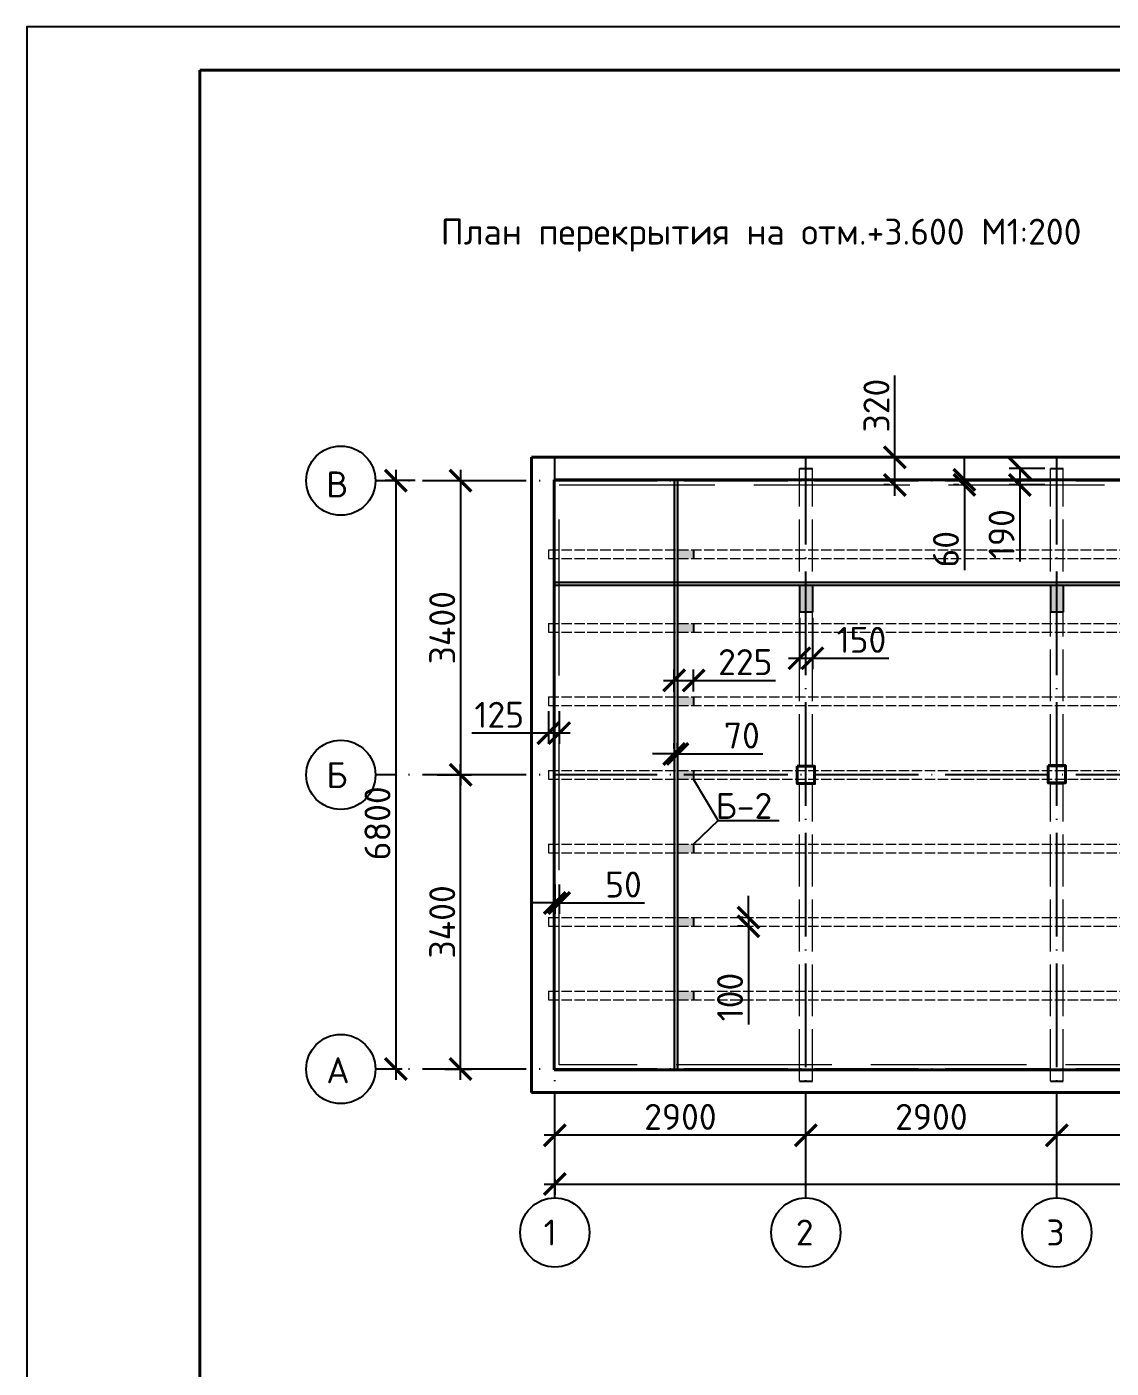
# Model space of a CAD drawing. Header units: millimetres. Extents: x -258556 to -95372, y 16759 to 83599.
# Drawn here: x -126718.6 to -126593.4, y 41983 to 42138.1 of the extents above; entities that cross this region are included whole.
import ezdxf

# ---------------------------------------------------------------- set-up
doc = ezdxf.new("R2010")
doc.units = ezdxf.units.MM
doc.header["$LTSCALE"] = 0.5
doc.linetypes.add('ACAD_ISO02W100', pattern=[15, 12, -3])
doc.linetypes.add('ACAD_ISO04W100', pattern=[30, 24, -3, 0, -3])
doc.layers.add('Балка', color=7, linetype='ACAD_ISO02W100', lineweight=15)
doc.layers.add('Толстый', color=7, linetype='Continuous', lineweight=40)
doc.layers.add('оси', color=7, linetype='ACAD_ISO04W100')
doc.layers.add('Тонкий', color=7, linetype='Continuous')
doc.styles.add('Наклонный3.5', font='isocpeur.ttf', dxfattribs={"height": 3})
doc.dimstyles.new('СТРОИТЕЛЬНЫЙ', dxfattribs={"dimtxt": 3.5, "dimasz": 2.5, "dimexe": 1.25, "dimexo": 0.625, "dimtad": 1, "dimdec": 0, "dimlfac": 100, "dimdsep": 46, "dimtxsty": 'Наклонный3.5', "dimblk1": 'ARCHTICK', "dimblk2": 'ARCHTICK', "dimsah": 1, "dimcen": 0, "dimdle": 1.25, "dimadec": 0, "dimazin": 0, "dimtfac": 0.75, "dimtdec": 0, "dimtmove": 0, "dimatfit": 3, "dimldrblk": 'ARCHTICK', "dimfxl": 1, "dimtolj": 1, "dimtzin": 0, "dimarcsym": 0})

# ---------------------------------------------------------------- blocks, each defined once
blk = doc.blocks.new('_ArchTick')
at = {"color": 0, "linetype": 'ByBlock', "const_width": 0.15}
blk.add_lwpolyline([(-0.5, -0.5), (0.5, 0.5)], dxfattribs=at)
blk = doc.blocks.new('*D764')
at = {"layer": 'Defpoints', "color": 0, "transparency": 16777216}
for p in [(-126603.9, 42087.02), (-126600.38, 42087.02), (-126600.38, 42085.12)]:
    blk.add_point(p, dxfattribs=at)
at = {"layer": 'Тонкий', "color": 0, "lineweight": -2, "transparency": 16777216}
for p, q in [((-126601.01, 42087.02), (-126605.15, 42087.02)), ((-126603.9, 42087.02), (-126603.9, 42083.87)), ((-126601.01, 42085.12), (-126605.15, 42085.12)), ((-126603.9, 42085.12), (-126603.9, 42076.27))]:
    blk.add_line(p, q, dxfattribs=at)
at = {"layer": 'Тонкий', "color": 0, "lineweight": -2, "transparency": 16777216, "xscale": 2.5, "yscale": 2.5, "zscale": 2.5}
for p, rotation in [((-126603.9, 42087.02), 90), ((-126603.9, 42085.12), 270)]:
    blk.add_blockref('_ArchTick', p, dxfattribs=dict(at, rotation=rotation))
at = {"layer": 'Тонкий', "color": 0, "transparency": 16777216, "insert": (-126606.02, 42079.44), "char_height": 3, "attachment_point": 5, "rotation": 90, "style": 'Наклонный3.5'}
blk.add_mtext('\\A1;190', dxfattribs=at)
blk = doc.blocks.new('*D765')
at = {"layer": 'Defpoints', "color": 0, "transparency": 16777216}
for p in [(-126610.32, 42085.72), (-126610.32, 42085.12), (-126610.32, 42085.12)]:
    blk.add_point(p, dxfattribs=at)
at = {"layer": 'Тонкий', "color": 0, "lineweight": -2, "transparency": 16777216}
for p, q in [((-126610.32, 42085.72), (-126610.32, 42088.22)), ((-126610.95, 42085.72), (-126611.57, 42085.72)), ((-126610.95, 42085.12), (-126611.57, 42085.12)), ((-126610.32, 42085.72), (-126610.32, 42085.12)), ((-126610.32, 42085.12), (-126610.32, 42075.27))]:
    blk.add_line(p, q, dxfattribs=at)
at = {"layer": 'Тонкий', "color": 0, "lineweight": -2, "transparency": 16777216, "xscale": 2.5, "yscale": 2.5, "zscale": 2.5}
for p, rotation in [((-126610.32, 42085.72), 270), ((-126610.32, 42085.12), 90)]:
    blk.add_blockref('_ArchTick', p, dxfattribs=dict(at, rotation=rotation))
at = {"layer": 'Тонкий', "color": 0, "transparency": 16777216, "insert": (-126612.45, 42077.69), "char_height": 3, "attachment_point": 5, "rotation": 90, "style": 'Наклонный3.5'}
blk.add_mtext('\\A1;60', dxfattribs=at)
blk = doc.blocks.new('*D766')
at = {"layer": 'Defpoints', "color": 0, "transparency": 16777216}
for p in [(-126618.36, 42088.32), (-126618.36, 42088.32), (-126618.36, 42085.12)]:
    blk.add_point(p, dxfattribs=at)
at = {"layer": 'Тонкий', "color": 0, "lineweight": -2, "transparency": 16777216}
for p, q in [((-126618.36, 42088.32), (-126618.36, 42097.77)), ((-126618.98, 42088.32), (-126619.61, 42088.32)), ((-126618.36, 42083.87), (-126618.36, 42088.32)), ((-126618.98, 42085.12), (-126619.61, 42085.12))]:
    blk.add_line(p, q, dxfattribs=at)
at = {"layer": 'Тонкий', "color": 0, "lineweight": -2, "transparency": 16777216, "xscale": 2.5, "yscale": 2.5, "zscale": 2.5}
for p, rotation in [((-126618.36, 42088.32), 90), ((-126618.36, 42085.12), 270)]:
    blk.add_blockref('_ArchTick', p, dxfattribs=dict(at, rotation=rotation))
at = {"layer": 'Тонкий', "color": 0, "transparency": 16777216, "insert": (-126620.48, 42094.29), "char_height": 3, "attachment_point": 5, "rotation": 90, "style": 'Наклонный3.5'}
blk.add_mtext('\\A1;320', dxfattribs=at)
blk = doc.blocks.new('*D767')
at = {"layer": 'Defpoints', "color": 0, "transparency": 16777216}
for p in [(-126658.38, 42059.62), (-126657.13, 42059.62), (-126658.38, 42056.44)]:
    blk.add_point(p, dxfattribs=at)
at = {"layer": 'Тонкий', "color": 0, "lineweight": -2, "transparency": 16777216}
for p, q in [((-126658.38, 42058.99), (-126658.38, 42055.19)), ((-126657.13, 42058.99), (-126657.13, 42055.19)), ((-126658.38, 42056.44), (-126667.23, 42056.44)), ((-126655.88, 42056.44), (-126658.38, 42056.44))]:
    blk.add_line(p, q, dxfattribs=at)
at = {"layer": 'Тонкий', "color": 0, "lineweight": -2, "transparency": 16777216, "xscale": 2.5, "yscale": 2.5, "zscale": 2.5, "rotation": 180}
blk.add_blockref('_ArchTick', (-126658.38, 42056.44), dxfattribs=at)
at = {"layer": 'Тонкий', "color": 0, "lineweight": -2, "transparency": 16777216, "xscale": 2.5, "yscale": 2.5, "zscale": 2.5}
blk.add_blockref('_ArchTick', (-126657.13, 42056.44), dxfattribs=at)
at = {"layer": 'Тонкий', "color": 0, "transparency": 16777216, "insert": (-126664.06, 42058.56), "char_height": 3, "attachment_point": 5, "style": 'Наклонный3.5'}
blk.add_mtext('\\A1;125', dxfattribs=at)
blk = doc.blocks.new('*D768')
at = {"layer": 'Defpoints', "color": 0, "transparency": 16777216}
for p in [(-126657.63, 42039.57), (-126657.13, 42039.57), (-126657.13, 42036.81)]:
    blk.add_point(p, dxfattribs=at)
at = {"layer": 'Тонкий', "color": 0, "lineweight": -2, "transparency": 16777216}
for p, q in [((-126657.63, 42038.94), (-126657.63, 42035.56)), ((-126657.13, 42038.94), (-126657.13, 42035.56)), ((-126657.63, 42036.81), (-126660.13, 42036.81)), ((-126657.63, 42036.81), (-126657.13, 42036.81)), ((-126657.13, 42036.81), (-126647.28, 42036.81))]:
    blk.add_line(p, q, dxfattribs=at)
at = {"layer": 'Тонкий', "color": 0, "lineweight": -2, "transparency": 16777216, "xscale": 2.5, "yscale": 2.5, "zscale": 2.5}
blk.add_blockref('_ArchTick', (-126657.63, 42036.81), dxfattribs=at)
at = {"layer": 'Тонкий', "color": 0, "lineweight": -2, "transparency": 16777216, "xscale": 2.5, "yscale": 2.5, "zscale": 2.5, "rotation": 180}
blk.add_blockref('_ArchTick', (-126657.13, 42036.81), dxfattribs=at)
at = {"layer": 'Тонкий', "color": 0, "transparency": 16777216, "insert": (-126649.71, 42038.94), "char_height": 3, "attachment_point": 5, "style": 'Наклонный3.5'}
blk.add_mtext('\\A1;50', dxfattribs=at)
blk = doc.blocks.new('*D769')
at = {"layer": 'Defpoints', "color": 0, "transparency": 16777216}
for p in [(-126635.27, 42035.12), (-126635.27, 42034.12), (-126635.27, 42034.12)]:
    blk.add_point(p, dxfattribs=at)
at = {"layer": 'Тонкий', "color": 0, "lineweight": -2, "transparency": 16777216}
for p, q in [((-126635.27, 42035.12), (-126635.27, 42037.62)), ((-126635.89, 42035.12), (-126636.52, 42035.12)), ((-126635.89, 42034.12), (-126636.52, 42034.12)), ((-126635.27, 42035.12), (-126635.27, 42034.12)), ((-126635.27, 42034.12), (-126635.27, 42022.77))]:
    blk.add_line(p, q, dxfattribs=at)
at = {"layer": 'Тонкий', "color": 0, "lineweight": -2, "transparency": 16777216, "xscale": 2.5, "yscale": 2.5, "zscale": 2.5}
for p, rotation in [((-126635.27, 42035.12), 270), ((-126635.27, 42034.12), 90)]:
    blk.add_blockref('_ArchTick', p, dxfattribs=dict(at, rotation=rotation))
at = {"layer": 'Тонкий', "color": 0, "transparency": 16777216, "insert": (-126637.39, 42025.94), "char_height": 3, "attachment_point": 5, "rotation": 90, "style": 'Наклонный3.5'}
blk.add_mtext('\\A1;100', dxfattribs=at)
blk = doc.blocks.new('*D770')
at = {"layer": 'Defpoints', "color": 0, "transparency": 16777216}
for p in [(-126643.85, 42054.03), (-126643.45, 42054.03), (-126643.45, 42054.03)]:
    blk.add_point(p, dxfattribs=at)
at = {"layer": 'Тонкий', "color": 0, "lineweight": -2, "transparency": 16777216}
for p, q in [((-126643.85, 42054.03), (-126646.35, 42054.03)), ((-126643.85, 42054.66), (-126643.85, 42055.28)), ((-126643.85, 42054.03), (-126643.45, 42054.03)), ((-126643.45, 42054.66), (-126643.45, 42055.28)), ((-126643.45, 42054.03), (-126633.6, 42054.03))]:
    blk.add_line(p, q, dxfattribs=at)
at = {"layer": 'Тонкий', "color": 0, "lineweight": -2, "transparency": 16777216, "xscale": 2.5, "yscale": 2.5, "zscale": 2.5}
blk.add_blockref('_ArchTick', (-126643.85, 42054.03), dxfattribs=at)
at = {"layer": 'Тонкий', "color": 0, "lineweight": -2, "transparency": 16777216, "xscale": 2.5, "yscale": 2.5, "zscale": 2.5, "rotation": 180}
blk.add_blockref('_ArchTick', (-126643.45, 42054.03), dxfattribs=at)
at = {"layer": 'Тонкий', "color": 0, "transparency": 16777216, "insert": (-126636.03, 42056.16), "char_height": 3, "attachment_point": 5, "style": 'Наклонный3.5'}
blk.add_mtext('\\A1;70', dxfattribs=at)
blk = doc.blocks.new('*D773')
at = {"layer": 'Defpoints', "color": 0, "transparency": 16777216}
for p in [(-126629.38, 42070.4), (-126627.88, 42070.4), (-126627.88, 42065.09)]:
    blk.add_point(p, dxfattribs=at)
at = {"layer": 'Тонкий', "color": 0, "lineweight": -2, "transparency": 16777216}
for p, q in [((-126629.38, 42069.78), (-126629.38, 42063.84)), ((-126627.88, 42069.78), (-126627.88, 42063.84)), ((-126630.63, 42065.09), (-126627.88, 42065.09)), ((-126627.88, 42065.09), (-126619.03, 42065.09))]:
    blk.add_line(p, q, dxfattribs=at)
at = {"layer": 'Тонкий', "color": 0, "lineweight": -2, "transparency": 16777216, "xscale": 2.5, "yscale": 2.5, "zscale": 2.5, "rotation": 180}
blk.add_blockref('_ArchTick', (-126629.38, 42065.09), dxfattribs=at)
at = {"layer": 'Тонкий', "color": 0, "lineweight": -2, "transparency": 16777216, "xscale": 2.5, "yscale": 2.5, "zscale": 2.5}
blk.add_blockref('_ArchTick', (-126627.88, 42065.09), dxfattribs=at)
at = {"layer": 'Тонкий', "color": 0, "transparency": 16777216, "insert": (-126622.21, 42067.22), "char_height": 3, "attachment_point": 5, "style": 'Наклонный3.5'}
blk.add_mtext('\\A1;150', dxfattribs=at)
blk = doc.blocks.new('*D774')
at = {"layer": 'Defpoints', "color": 0, "transparency": 16777216}
for p in [(-126641.6, 42062.53), (-126643.85, 42060.62), (-126641.6, 42060.62)]:
    blk.add_point(p, dxfattribs=at)
at = {"layer": 'Тонкий', "color": 0, "lineweight": -2, "transparency": 16777216}
for p, q in [((-126643.85, 42061.24), (-126643.85, 42063.78)), ((-126641.6, 42061.24), (-126641.6, 42063.78)), ((-126645.1, 42062.53), (-126641.6, 42062.53)), ((-126641.6, 42062.53), (-126632.15, 42062.53))]:
    blk.add_line(p, q, dxfattribs=at)
at = {"layer": 'Тонкий', "color": 0, "lineweight": -2, "transparency": 16777216, "xscale": 2.5, "yscale": 2.5, "zscale": 2.5, "rotation": 180}
blk.add_blockref('_ArchTick', (-126643.85, 42062.53), dxfattribs=at)
at = {"layer": 'Тонкий', "color": 0, "lineweight": -2, "transparency": 16777216, "xscale": 2.5, "yscale": 2.5, "zscale": 2.5}
blk.add_blockref('_ArchTick', (-126641.6, 42062.53), dxfattribs=at)
at = {"layer": 'Тонкий', "color": 0, "transparency": 16777216, "insert": (-126635.63, 42064.65), "char_height": 3, "attachment_point": 5, "style": 'Наклонный3.5'}
blk.add_mtext('\\A1;225', dxfattribs=at)
blk = doc.blocks.new('*D751')
at = {"layer": 'Defpoints', "color": 0, "transparency": 16777216}
for p in [(-126671.86, 42085.62), (-126671.86, 42051.62), (-126668.53, 42051.62)]:
    blk.add_point(p, dxfattribs=at)
at = {"layer": 'Тонкий', "color": 0, "lineweight": -2, "transparency": 16777216}
for p, q in [((-126668.53, 42086.87), (-126668.53, 42050.37)), ((-126671.24, 42085.62), (-126667.28, 42085.62)), ((-126671.24, 42051.62), (-126667.28, 42051.62))]:
    blk.add_line(p, q, dxfattribs=at)
at = {"layer": 'Тонкий', "color": 0, "lineweight": -2, "transparency": 16777216, "xscale": 2.5, "yscale": 2.5, "zscale": 2.5}
for p, rotation in [((-126668.53, 42085.62), 90), ((-126668.53, 42051.62), 270)]:
    blk.add_blockref('_ArchTick', p, dxfattribs=dict(at, rotation=rotation))
at = {"layer": 'Тонкий', "color": 0, "transparency": 16777216, "insert": (-126670.65, 42068.62), "char_height": 3, "attachment_point": 5, "rotation": 90, "style": 'Наклонный3.5'}
blk.add_mtext('\\A1;3400', dxfattribs=at)
blk = doc.blocks.new('*D752')
at = {"layer": 'Defpoints', "color": 0, "transparency": 16777216}
for p in [(-126670.96, 42051.62), (-126668.53, 42051.62), (-126670.96, 42017.62)]:
    blk.add_point(p, dxfattribs=at)
at = {"layer": 'Тонкий', "color": 0, "lineweight": -2, "transparency": 16777216}
for p, q in [((-126668.53, 42016.37), (-126668.53, 42052.87)), ((-126670.34, 42051.62), (-126667.28, 42051.62)), ((-126670.34, 42017.62), (-126667.28, 42017.62))]:
    blk.add_line(p, q, dxfattribs=at)
at = {"layer": 'Тонкий', "color": 0, "lineweight": -2, "transparency": 16777216, "xscale": 2.5, "yscale": 2.5, "zscale": 2.5}
for p, rotation in [((-126668.53, 42051.62), 90), ((-126668.53, 42017.62), 270)]:
    blk.add_blockref('_ArchTick', p, dxfattribs=dict(at, rotation=rotation))
at = {"layer": 'Тонкий', "color": 0, "transparency": 16777216, "insert": (-126670.65, 42034.62), "char_height": 3, "attachment_point": 5, "rotation": 90, "style": 'Наклонный3.5'}
blk.add_mtext('\\A1;3400', dxfattribs=at)
blk = doc.blocks.new('*D753')
at = {"layer": 'Defpoints', "color": 0, "transparency": 16777216}
for p in [(-126673.17, 42085.62), (-126676.01, 42017.62), (-126674.67, 42017.62)]:
    blk.add_point(p, dxfattribs=at)
at = {"layer": 'Тонкий', "color": 0, "lineweight": -2, "transparency": 16777216}
for p, q in [((-126676.01, 42086.87), (-126676.01, 42016.37)), ((-126673.79, 42085.62), (-126677.26, 42085.62)), ((-126675.29, 42017.62), (-126677.26, 42017.62))]:
    blk.add_line(p, q, dxfattribs=at)
at = {"layer": 'Тонкий', "color": 0, "lineweight": -2, "transparency": 16777216, "xscale": 2.5, "yscale": 2.5, "zscale": 2.5}
for p, rotation in [((-126676.01, 42085.62), 90), ((-126676.01, 42017.62), 270)]:
    blk.add_blockref('_ArchTick', p, dxfattribs=dict(at, rotation=rotation))
at = {"layer": 'Тонкий', "color": 0, "transparency": 16777216, "insert": (-126678.13, 42046.02), "char_height": 3, "attachment_point": 5, "rotation": 90, "style": 'Наклонный3.5'}
blk.add_mtext('\\A1;6800', dxfattribs=at)
blk = doc.blocks.new('*D756')
at = {"layer": 'Defpoints', "color": 0, "transparency": 16777216}
for p in [(-126599.63, 42009.96), (-126599.63, 42009.96), (-126570.63, 42009.96)]:
    blk.add_point(p, dxfattribs=at)
at = {"layer": 'Тонкий', "color": 0, "lineweight": -2, "transparency": 16777216}
for p, q in [((-126599.63, 42010.59), (-126599.63, 42011.21)), ((-126570.63, 42010.59), (-126570.63, 42011.21)), ((-126569.38, 42009.96), (-126600.88, 42009.96))]:
    blk.add_line(p, q, dxfattribs=at)
at = {"layer": 'Тонкий', "color": 0, "lineweight": -2, "transparency": 16777216, "xscale": 2.5, "yscale": 2.5, "zscale": 2.5, "rotation": 180}
blk.add_blockref('_ArchTick', (-126599.63, 42009.96), dxfattribs=at)
at = {"layer": 'Тонкий', "color": 0, "lineweight": -2, "transparency": 16777216, "xscale": 2.5, "yscale": 2.5, "zscale": 2.5}
blk.add_blockref('_ArchTick', (-126570.63, 42009.96), dxfattribs=at)
at = {"layer": 'Тонкий', "color": 0, "transparency": 16777216, "insert": (-126585.13, 42012.09), "char_height": 3, "attachment_point": 5, "style": 'Наклонный3.5'}
blk.add_mtext('\\A1;2900', dxfattribs=at)
blk = doc.blocks.new('*D757')
at = {"layer": 'Defpoints', "color": 0, "transparency": 16777216}
for p in [(-126628.63, 42009.96), (-126628.63, 42009.96), (-126599.63, 42009.96)]:
    blk.add_point(p, dxfattribs=at)
at = {"layer": 'Тонкий', "color": 0, "lineweight": -2, "transparency": 16777216}
for p, q in [((-126628.63, 42010.59), (-126628.63, 42011.21)), ((-126599.63, 42010.59), (-126599.63, 42011.21)), ((-126598.38, 42009.96), (-126629.88, 42009.96))]:
    blk.add_line(p, q, dxfattribs=at)
at = {"layer": 'Тонкий', "color": 0, "lineweight": -2, "transparency": 16777216, "xscale": 2.5, "yscale": 2.5, "zscale": 2.5, "rotation": 180}
blk.add_blockref('_ArchTick', (-126628.63, 42009.96), dxfattribs=at)
at = {"layer": 'Тонкий', "color": 0, "lineweight": -2, "transparency": 16777216, "xscale": 2.5, "yscale": 2.5, "zscale": 2.5}
blk.add_blockref('_ArchTick', (-126599.63, 42009.96), dxfattribs=at)
at = {"layer": 'Тонкий', "color": 0, "transparency": 16777216, "insert": (-126614.13, 42012.09), "char_height": 3, "attachment_point": 5, "style": 'Наклонный3.5'}
blk.add_mtext('\\A1;2900', dxfattribs=at)
blk = doc.blocks.new('*D758')
at = {"layer": 'Defpoints', "color": 0, "transparency": 16777216}
for p in [(-126657.63, 42009.96), (-126657.63, 42009.96), (-126628.63, 42009.96)]:
    blk.add_point(p, dxfattribs=at)
at = {"layer": 'Тонкий', "color": 0, "lineweight": -2, "transparency": 16777216}
for p, q in [((-126657.63, 42010.59), (-126657.63, 42011.21)), ((-126628.63, 42010.59), (-126628.63, 42011.21)), ((-126627.38, 42009.96), (-126658.88, 42009.96))]:
    blk.add_line(p, q, dxfattribs=at)
at = {"layer": 'Тонкий', "color": 0, "lineweight": -2, "transparency": 16777216, "xscale": 2.5, "yscale": 2.5, "zscale": 2.5, "rotation": 180}
blk.add_blockref('_ArchTick', (-126657.63, 42009.96), dxfattribs=at)
at = {"layer": 'Тонкий', "color": 0, "lineweight": -2, "transparency": 16777216, "xscale": 2.5, "yscale": 2.5, "zscale": 2.5}
blk.add_blockref('_ArchTick', (-126628.63, 42009.96), dxfattribs=at)
at = {"layer": 'Тонкий', "color": 0, "transparency": 16777216, "insert": (-126643.13, 42012.09), "char_height": 3, "attachment_point": 5, "style": 'Наклонный3.5'}
blk.add_mtext('\\A1;2900', dxfattribs=at)
blk = doc.blocks.new('*D759')
at = {"layer": 'Defpoints', "color": 0, "transparency": 16777216}
for p in [(-126657.63, 42005.5), (-126512.63, 42004.33), (-126512.63, 42004.33)]:
    blk.add_point(p, dxfattribs=at)
at = {"layer": 'Тонкий', "color": 0, "lineweight": -2, "transparency": 16777216}
for p, q in [((-126658.88, 42004.33), (-126511.38, 42004.33)), ((-126657.63, 42004.88), (-126657.63, 42003.08)), ((-126512.63, 42004.95), (-126512.63, 42005.58))]:
    blk.add_line(p, q, dxfattribs=at)
at = {"layer": 'Тонкий', "color": 0, "lineweight": -2, "transparency": 16777216, "xscale": 2.5, "yscale": 2.5, "zscale": 2.5, "rotation": 180}
blk.add_blockref('_ArchTick', (-126657.63, 42004.33), dxfattribs=at)
at = {"layer": 'Тонкий', "color": 0, "lineweight": -2, "transparency": 16777216, "xscale": 2.5, "yscale": 2.5, "zscale": 2.5}
blk.add_blockref('_ArchTick', (-126512.63, 42004.33), dxfattribs=at)
at = {"layer": 'Тонкий', "color": 0, "transparency": 16777216, "insert": (-126585.13, 42006.45), "char_height": 3, "attachment_point": 5, "style": 'Наклонный3.5'}
blk.add_mtext('\\A1;14500', dxfattribs=at)

msp = doc.modelspace()

# ---------------------------------------------------------------- hatches: boundary and pattern name
at = {"layer": 'Тонкий', "true_color": 0x000000}
h = msp.add_hatch(color=18, dxfattribs=at)
h.dxf.hatch_style = 1
h.paths.add_polyline_path([(-126643.45296, 42085.11634), (-126643.85296, 42085.11634), (-126643.85296, 42077.61634), (-126643.45296, 42077.61634)])
h.paths.add_polyline_path([(-126643.45296, 42085.61634), (-126643.85296, 42085.61634), (-126643.85296, 42085.11634), (-126643.45296, 42085.11634)])
h.paths.add_polyline_path([(-126643.45296, 42085.71634), (-126643.85296, 42085.71634), (-126643.85296, 42085.61634), (-126643.45296, 42085.61634)])
h.paths.add_polyline_path([(-126643.45296, 42077.61634), (-126643.85296, 42077.61634), (-126643.85296, 42076.61634), (-126643.45296, 42076.61634)])
h.paths.add_polyline_path([(-126641.60296, 42077.61634), (-126643.45296, 42077.61634), (-126643.45296, 42076.61634), (-126641.60296, 42076.61634)])
h.paths.add_polyline_path([(-126643.45296, 42076.61634), (-126643.85296, 42076.61634), (-126643.85296, 42073.90266), (-126643.45296, 42073.90266)])
h.paths.add_polyline_path([(-126643.45296, 42073.55266), (-126643.85296, 42073.55266), (-126643.85296, 42069.11634), (-126643.45296, 42069.11634)])
h.paths.add_polyline_path([(-126643.45296, 42069.11634), (-126643.85296, 42069.11634), (-126643.85296, 42068.11634), (-126643.45296, 42068.11634)])
h.paths.add_polyline_path([(-126641.60296, 42069.11634), (-126643.45296, 42069.11634), (-126643.45296, 42068.11634), (-126641.60296, 42068.11634)])
h.paths.add_polyline_path([(-126643.45296, 42068.11634), (-126643.85296, 42068.11634), (-126643.85296, 42060.61634), (-126643.45296, 42060.61634)])
h.paths.add_polyline_path([(-126643.45296, 42060.61634), (-126643.85296, 42060.61634), (-126643.85296, 42059.61634), (-126643.45296, 42059.61634)])
h.paths.add_polyline_path([(-126641.60296, 42060.61634), (-126643.45296, 42060.61634), (-126643.45296, 42059.61634), (-126641.60296, 42059.61634)])
h.paths.add_polyline_path([(-126643.45296, 42059.61634), (-126643.85296, 42059.61634), (-126643.85296, 42052.11634), (-126643.45296, 42052.11634)])
h.paths.add_polyline_path([(-126643.45296, 42051.61634), (-126643.85296, 42051.61634), (-126643.85296, 42051.11634), (-126643.45296, 42051.11634)])
h.paths.add_polyline_path([(-126643.45296, 42052.11634), (-126643.85296, 42052.11634), (-126643.85296, 42051.61634), (-126643.45296, 42051.61634)])
h.paths.add_polyline_path([(-126641.60296, 42052.11634), (-126643.45296, 42052.11634), (-126643.45296, 42051.61634), (-126641.60296, 42051.61634)])
h.paths.add_polyline_path([(-126641.60296, 42051.61634), (-126643.45296, 42051.61634), (-126643.45296, 42051.11634), (-126641.60296, 42051.11634)])
h.paths.add_polyline_path([(-126643.45296, 42051.11634), (-126643.85296, 42051.11634), (-126643.85296, 42043.61634), (-126643.45296, 42043.61634)])
h.paths.add_polyline_path([(-126643.45296, 42043.61634), (-126643.85296, 42043.61634), (-126643.85296, 42042.61634), (-126643.45296, 42042.61634)])
h.paths.add_polyline_path([(-126641.60296, 42043.61634), (-126643.45296, 42043.61634), (-126643.45296, 42042.61634), (-126641.60296, 42042.61634)])
h.paths.add_polyline_path([(-126643.45296, 42042.61634), (-126643.85296, 42042.61634), (-126643.85296, 42035.11634), (-126643.45296, 42035.11634)])
h.paths.add_polyline_path([(-126643.45296, 42035.11634), (-126643.85296, 42035.11634), (-126643.85296, 42034.11634), (-126643.45296, 42034.11634)])
h.paths.add_polyline_path([(-126641.60296, 42035.11634), (-126643.45296, 42035.11634), (-126643.45296, 42034.11634), (-126641.60296, 42034.11634)])
h.paths.add_polyline_path([(-126643.45296, 42034.11634), (-126643.85296, 42034.11634), (-126643.85296, 42026.61634), (-126643.45296, 42026.61634)])
h.paths.add_polyline_path([(-126643.45296, 42026.61634), (-126643.85296, 42026.61634), (-126643.85296, 42025.61634), (-126643.45296, 42025.61634)])
h.paths.add_polyline_path([(-126641.60296, 42026.61634), (-126643.45296, 42026.61634), (-126643.45296, 42025.61634), (-126641.60296, 42025.61634)])
h.paths.add_polyline_path([(-126643.45296, 42025.61634), (-126643.85296, 42025.61634), (-126643.85296, 42018.11634), (-126643.45296, 42018.11634)])
h.paths.add_polyline_path([(-126643.45296, 42018.11634), (-126643.85296, 42018.11634), (-126643.85296, 42017.61634), (-126643.45296, 42017.61634)])
h.paths.add_polyline_path([(-126643.45296, 42017.61634), (-126643.85296, 42017.61634), (-126643.85296, 42017.51634), (-126643.45296, 42017.51634)])
h = msp.add_hatch(color=18, dxfattribs=at)
h.dxf.hatch_style = 1
h.paths.add_polyline_path([(-126629.38405, 42073.90266), (-126657.13405, 42073.90266), (-126657.13405, 42073.55266), (-126629.38405, 42073.55266)])
h.paths.add_polyline_path([(-126657.13405, 42073.90266), (-126657.63405, 42073.90266), (-126657.63405, 42073.55266), (-126657.13405, 42073.55266)])
h.paths.add_polyline_path([(-126657.63405, 42073.90266), (-126657.73405, 42073.90266), (-126657.73405, 42073.55266), (-126657.63405, 42073.55266)])
h.paths.add_polyline_path([(-126628.63405, 42073.90266), (-126629.38405, 42073.90266), (-126629.38405, 42073.55266), (-126628.63405, 42073.55266)])
h.paths.add_polyline_path([(-126627.88405, 42073.90266), (-126628.63405, 42073.90266), (-126628.63405, 42073.55266), (-126627.88405, 42073.55266)])
h.paths.add_polyline_path([(-126627.88405, 42073.55266), (-126628.63405, 42073.55266), (-126628.63405, 42070.40266), (-126627.88405, 42070.40266)])
h.paths.add_polyline_path([(-126628.63405, 42073.55266), (-126629.38405, 42073.55266), (-126629.38405, 42070.40266), (-126628.63405, 42070.40266)])
h.paths.add_polyline_path([(-126600.38405, 42073.90266), (-126627.88405, 42073.90266), (-126627.88405, 42073.55266), (-126600.38405, 42073.55266)])
h.paths.add_polyline_path([(-126598.88405, 42073.55266), (-126599.63405, 42073.55266), (-126599.63405, 42070.40266), (-126598.88405, 42070.40266)])
h.paths.add_polyline_path([(-126599.63405, 42073.55266), (-126600.38405, 42073.55266), (-126600.38405, 42070.40266), (-126599.63405, 42070.40266)])
h.paths.add_polyline_path([(-126599.63405, 42073.90266), (-126600.38405, 42073.90266), (-126600.38405, 42073.55266), (-126599.63405, 42073.55266)])
h.paths.add_polyline_path([(-126598.88405, 42073.90266), (-126599.63405, 42073.90266), (-126599.63405, 42073.55266), (-126598.88405, 42073.55266)])
h.paths.add_polyline_path([(-126570.63405, 42073.55266), (-126571.38405, 42073.55266), (-126571.38405, 42070.40266), (-126570.63405, 42070.40266)])
h.paths.add_polyline_path([(-126569.88405, 42073.55266), (-126570.63405, 42073.55266), (-126570.63405, 42070.40266), (-126569.88405, 42070.40266)])
h.paths.add_polyline_path([(-126569.88405, 42073.90266), (-126570.63405, 42073.90266), (-126570.63405, 42073.55266), (-126569.88405, 42073.55266)])
h.paths.add_polyline_path([(-126542.38405, 42073.90266), (-126569.88405, 42073.90266), (-126569.88405, 42073.55266), (-126542.38405, 42073.55266)])
h.paths.add_polyline_path([(-126570.63405, 42073.90266), (-126571.38405, 42073.90266), (-126571.38405, 42073.55266), (-126570.63405, 42073.55266)])
h.paths.add_polyline_path([(-126571.38405, 42073.90266), (-126598.88405, 42073.90266), (-126598.88405, 42073.55266), (-126571.38405, 42073.55266)])
h.paths.add_polyline_path([(-126540.88405, 42073.90266), (-126541.63405, 42073.90266), (-126541.63405, 42073.55266), (-126540.88405, 42073.55266)])
h.paths.add_polyline_path([(-126541.63405, 42073.90266), (-126542.38405, 42073.90266), (-126542.38405, 42073.55266), (-126541.63405, 42073.55266)])
h.paths.add_polyline_path([(-126541.63405, 42073.55266), (-126542.38405, 42073.55266), (-126542.38405, 42070.40266), (-126541.63405, 42070.40266)])
h.paths.add_polyline_path([(-126540.88405, 42073.55266), (-126541.63405, 42073.55266), (-126541.63405, 42070.40266), (-126540.88405, 42070.40266)])
h.paths.add_polyline_path([(-126512.53405, 42073.90266), (-126512.63405, 42073.90266), (-126512.63405, 42073.55266), (-126512.53405, 42073.55266)])
h.paths.add_polyline_path([(-126512.63405, 42073.90266), (-126513.13405, 42073.90266), (-126513.13405, 42073.55266), (-126512.63405, 42073.55266)])

# ---------------------------------------------------------------- linework, layer by layer
at = {"layer": 'Defpoints', "color": 18, "true_color": 0x000000}
msp.add_lwpolyline([(-126718.64819, 41544.06704), (-125877.64819, 41544.06704), (-125877.64819, 42138.06704), (-126718.64819, 42138.06704)], close=True, dxfattribs=at)
at = {"layer": 'Балка', "color": 18, "linetype": 'ACAD_ISO02W100', "true_color": 0x000000}
for p, q in [((-126629.38405, 42052.61634), (-126629.38405, 42087.01634)), ((-126627.88405, 42052.61634), (-126627.88405, 42087.01634)), ((-126600.38405, 42052.61634), (-126600.38405, 42087.01634)), ((-126598.88405, 42052.61634), (-126598.88405, 42087.01634)), ((-126629.38405, 42016.21634), (-126629.38405, 42050.61634)), ((-126627.88405, 42016.21634), (-126627.88405, 42050.61634)), ((-126600.38405, 42016.21634), (-126600.38405, 42050.61634)), ((-126598.88405, 42016.21634), (-126598.88405, 42050.61634))]:
    msp.add_line(p, q, dxfattribs=at)
at = {"layer": 'Балка', "color": 18, "ltscale": 3, "true_color": 0x000000}
for p, q in [((-126657.13405, 42018.11634), (-126657.13405, 42085.11634)), ((-126657.13405, 42085.11634), (-126513.13405, 42085.11634)), ((-126513.13405, 42018.11634), (-126657.13405, 42018.11634))]:
    msp.add_line(p, q, dxfattribs=at)
at = {"layer": 'Балка', "color": 18, "ltscale": 0.2, "true_color": 0x000000}
for p, q in [((-126658.38405, 42077.61634), (-126511.88405, 42077.61634)), ((-126658.38405, 42076.61634), (-126511.88405, 42076.61634)), ((-126658.38405, 42069.11634), (-126511.88405, 42069.11634)), ((-126658.38405, 42068.11634), (-126511.88405, 42068.11634)), ((-126658.38405, 42060.61634), (-126511.88405, 42060.61634)), ((-126658.38405, 42059.61634), (-126511.88405, 42059.61634)), ((-126658.38405, 42052.11634), (-126511.88405, 42052.11634)), ((-126658.38405, 42051.11634), (-126511.88405, 42051.11634)), ((-126658.38405, 42043.61634), (-126511.88405, 42043.61634)), ((-126658.38405, 42042.61634), (-126511.88405, 42042.61634)), ((-126658.38405, 42035.11634), (-126511.88405, 42035.11634)), ((-126658.38405, 42034.11634), (-126511.88405, 42034.11634)), ((-126658.38405, 42026.61634), (-126511.88405, 42026.61634)), ((-126658.38405, 42025.61634), (-126511.88405, 42025.61634))]:
    msp.add_line(p, q, dxfattribs=at)
at = {"layer": 'Балка', "color": 18, "true_color": 0x000000}
for p, q in [((-126658.38405, 42077.61634), (-126658.38405, 42076.61634)), ((-126658.38405, 42069.11634), (-126658.38405, 42068.11634)), ((-126658.38405, 42060.61634), (-126658.38405, 42059.61634)), ((-126658.38405, 42052.11634), (-126658.38405, 42051.11634)), ((-126658.38405, 42043.61634), (-126658.38405, 42042.61634)), ((-126658.38405, 42035.11634), (-126658.38405, 42034.11634)), ((-126658.38405, 42026.61634), (-126658.38405, 42025.61634))]:
    msp.add_line(p, q, dxfattribs=at)
at = {"layer": 'оси', "color": 18, "true_color": 0x000000}
for p, q in [((-126657.63405, 42002.72499), (-126657.63405, 42088.31634)), ((-126628.63405, 42002.72499), (-126628.63405, 42088.31634)), ((-126599.63405, 42002.72499), (-126599.63405, 42088.31634)), ((-126509.93405, 42085.61634), (-126678.36971, 42085.61634)), ((-126509.93405, 42051.61634), (-126678.36971, 42051.61634)), ((-126509.93405, 42017.61634), (-126678.36971, 42017.61634))]:
    msp.add_line(p, q, dxfattribs=at)
at = {"layer": 'Толстый', "color": 18, "true_color": 0x000000}
for p, q in [((-126698.64819, 42133.06704), (-126698.64819, 41549.06704)), ((-126698.64819, 42133.06704), (-125882.64819, 42133.06704)), ((-126660.33405, 42088.31634), (-126509.93405, 42088.31634)), ((-126660.33405, 42014.91634), (-126660.33405, 42088.31634)), ((-126657.73405, 42085.71634), (-126512.53405, 42085.71634)), ((-126657.73405, 42085.71634), (-126657.73405, 42017.51634)), ((-126657.73405, 42017.51634), (-126512.53405, 42017.51634)), ((-126509.93405, 42014.91634), (-126660.33405, 42014.91634))]:
    msp.add_line(p, q, dxfattribs=at)
for points in [[(-126629.63405, 42052.61634), (-126627.63405, 42052.61634), (-126627.63405, 42050.61634), (-126629.63405, 42050.61634)], [(-126600.63405, 42052.69336), (-126598.63405, 42052.69336), (-126598.63405, 42050.69336), (-126600.63405, 42050.69336)]]:
    msp.add_lwpolyline(points, close=True, dxfattribs=at)
at = {"layer": 'Тонкий', "color": 18, "true_color": 0x000000}
for p, q in [((-126629.38405, 42087.01634), (-126627.88405, 42087.01634)), ((-126600.38405, 42087.01634), (-126598.88405, 42087.01634)), ((-126643.85296, 42085.71634), (-126643.85296, 42017.51634)), ((-126643.45296, 42085.71634), (-126643.45296, 42017.51634)), ((-126641.60296, 42077.61634), (-126641.60296, 42076.61634)), ((-126657.73405, 42073.90266), (-126512.53405, 42073.90266)), ((-126657.73405, 42073.55266), (-126512.53405, 42073.55266)), ((-126629.38405, 42073.55266), (-126629.38405, 42070.40266)), ((-126627.88405, 42073.55266), (-126627.88405, 42070.40266)), ((-126600.38405, 42073.55266), (-126600.38405, 42070.40266)), ((-126598.88405, 42073.55266), (-126598.88405, 42070.40266)), ((-126627.88405, 42070.40266), (-126629.38405, 42070.40266)), ((-126598.88405, 42070.40266), (-126600.38405, 42070.40266)), ((-126641.60296, 42069.11634), (-126641.60296, 42068.11634)), ((-126641.60296, 42060.61634), (-126641.60296, 42059.61634)), ((-126629.38405, 42052.61634), (-126627.88405, 42052.61634)), ((-126600.38405, 42052.61634), (-126598.88405, 42052.61634)), ((-126641.60296, 42052.11634), (-126641.60296, 42051.11634)), ((-126638.77715, 42046.33959), (-126641.60296, 42051.11634)), ((-126629.38405, 42050.61634), (-126627.88405, 42050.61634)), ((-126600.38405, 42050.61634), (-126598.88405, 42050.61634)), ((-126638.77715, 42046.33959), (-126641.60296, 42043.61634)), ((-126638.77715, 42046.33959), (-126631.73488, 42046.33959)), ((-126641.60296, 42043.61634), (-126641.60296, 42042.61634)), ((-126641.60296, 42035.11634), (-126641.60296, 42034.11634)), ((-126641.60296, 42026.61634), (-126641.60296, 42025.61634)), ((-126629.38405, 42016.21634), (-126627.88405, 42016.21634)), ((-126600.38405, 42016.21634), (-126598.88405, 42016.21634))]:
    msp.add_line(p, q, dxfattribs=at)
for centre in [(-126682.36971, 42085.61634), (-126682.36971, 42051.61634), (-126682.36971, 42017.61634), (-126657.63405, 41998.72499), (-126628.63405, 41998.72499), (-126599.63405, 41998.72499)]:
    msp.add_circle(centre, 4, dxfattribs=at)

# ---------------------------------------------------------------- texts
at = {"layer": 'Тонкий', "color": 18, "true_color": 0x000000, "style": 'Наклонный3.5'}
for s, p in [('В', (-126684.04486, 42083.67561)), ('Б', (-126684.04486, 42050.09026)), ('Б-2', (-126639.06825, 42046.53039)), ('А', (-126684.04486, 42015.97959)), ('1', (-126658.93702, 41997.22533)), ('2', (-126629.79451, 41997.22533)), ('3', (-126600.84508, 41997.22533))]:
    msp.add_text(s, height=3, dxfattribs=at).set_placement(p)
at = {"layer": 'Тонкий', "color": 18, "true_color": 0x000000, "insert": (-126670.81978, 42115.89594), "char_height": 3, "attachment_point": 1, "style": 'Наклонный3.5'}
msp.add_mtext_dynamic_manual_height_columns('План перекрытия на отм.+3.600 М1:200', width=172.7391675, gutter_width=50, heights=[0], dxfattribs=at)

# ---------------------------------------------------------------- dimensions: what is measured, and where the dimension line sits
at = {"layer": 'Тонкий', "color": 18, "true_color": 0x000000}
for base, p1, p2, picture, middle in [((-126618.35505, 42088.31634), (-126618.35505, 42085.11634), (-126618.35505, 42088.31634), '*D766', (-126620.48005, 42094.29134)), ((-126610.32201, 42085.11634), (-126610.32201, 42085.71634), (-126610.32201, 42085.11634), '*D765', (-126612.44701, 42077.69134)), ((-126668.52741, 42051.61634), (-126671.86244, 42085.61634), (-126671.86244, 42051.61634), '*D751', (-126670.65241, 42068.61634)), ((-126635.26829, 42034.11634), (-126635.26829, 42035.11634), (-126635.26829, 42034.11634), '*D769', (-126637.39329, 42025.94134))]:
    dim = msp.add_linear_dim(base=base, p1=p1, p2=p2, angle=90, dimstyle='СТРОИТЕЛЬНЫЙ', dxfattribs=at)
    dim.commit()
    dim.dimension.update_dxf_attribs({"geometry": picture, "text_midpoint": middle})
for base, p1, p2, picture, middle in [((-126603.8972, 42087.01634), (-126600.38405, 42085.11634), (-126600.38405, 42087.01634), '*D764', (-126603.8972, 42079.44134)), ((-126676.00672, 42017.61634), (-126673.16741, 42085.61634), (-126674.66746, 42017.61634), '*D753', (-126676.00672, 42046.01906)), ((-126668.52741, 42051.61634), (-126670.96359, 42017.61634), (-126670.96359, 42051.61634), '*D752', (-126668.52741, 42034.61634))]:
    dim = msp.add_linear_dim(base=base, p1=p1, p2=p2, angle=90, dimstyle='СТРОИТЕЛЬНЫЙ', dxfattribs=at)
    dim.commit()
    dim.dimension.update_dxf_attribs({"geometry": picture, "text_midpoint": middle, "dimtype": 160})
for base, p1, p2, picture, middle in [((-126627.88405, 42065.09099), (-126629.38405, 42070.40266), (-126627.88405, 42070.40266), '*D773', (-126622.20905, 42067.21599)), ((-126641.60296, 42062.52585), (-126643.85296, 42060.61634), (-126641.60296, 42060.61634), '*D774', (-126635.62796, 42064.65085)), ((-126658.38405, 42056.43561), (-126657.13405, 42059.61634), (-126658.38405, 42059.61634), '*D767', (-126664.05905, 42058.56061)), ((-126657.13405, 42036.81084), (-126657.63405, 42039.56649), (-126657.13405, 42039.56649), '*D768', (-126649.70905, 42038.93584)), ((-126657.63405, 42009.96222), (-126628.63405, 42009.96222), (-126657.63405, 42009.96222), '*D758', (-126643.13405, 42012.08722)), ((-126628.63405, 42009.96222), (-126599.63405, 42009.96222), (-126628.63405, 42009.96222), '*D757', (-126614.13405, 42012.08722)), ((-126599.63405, 42009.96222), (-126570.63405, 42009.96222), (-126599.63405, 42009.96222), '*D756', (-126585.13405, 42012.08722)), ((-126512.63405, 42004.32599), (-126657.63405, 42005.50428), (-126512.63405, 42004.32599), '*D759', (-126585.13405, 42006.45099))]:
    dim = msp.add_linear_dim(base=base, p1=p1, p2=p2, dimstyle='СТРОИТЕЛЬНЫЙ', dxfattribs=at)
    dim.commit()
    dim.dimension.update_dxf_attribs({"geometry": picture, "text_midpoint": middle})
dim = msp.add_linear_dim(base=(-126643.45296, 42054.03042), p1=(-126643.85296, 42054.03042), p2=(-126643.45296, 42054.03042), text='70', dimstyle='СТРОИТЕЛЬНЫЙ', dxfattribs=at)
dim.commit()
dim.dimension.update_dxf_attribs({"geometry": '*D770', "text_midpoint": (-126636.02796, 42056.15542)})

doc.saveas('drawing.dxf')
